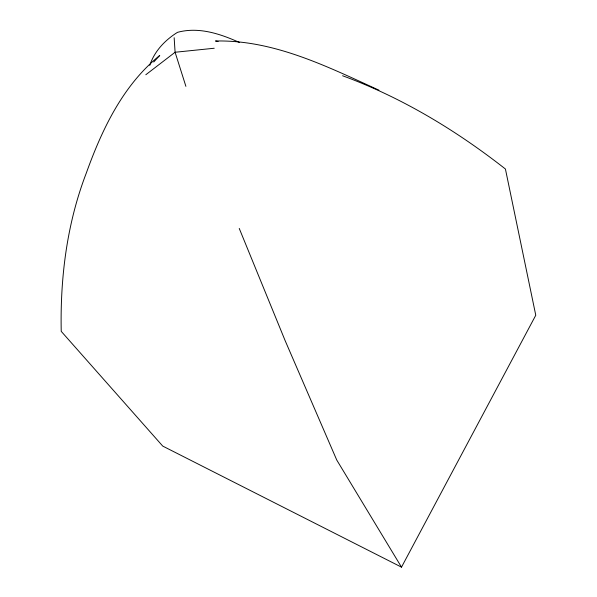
<?xml version="1.0" encoding="UTF-8"?>
<svg xmlns="http://www.w3.org/2000/svg" width="597" height="597" viewBox="0 0 597 597"><rect width="100%" height="100%" fill="white"/><g stroke="black" fill="none" stroke-linecap="round" stroke-linejoin="round"><path stroke-width="0.9" d="M149.772 65.409C154.384 51.208 165.011 40.148 177.473 32.35C198.644 26.567 220.278 33.82 239.598 42.551M153.742 62.006L159.75 55.446C122.84 85.326 102.012 129.415 86.266 173.167C66.924 223.502 60.118 277.665 61.23 331.357L162.727 446.086L401.505 567.15L535.77 315.246L505.42 169.011C456.004 130.25 401.662 97.46 342.581 75.752M145.81 74.752L175.093 52.252L214.233 48.245M218.151 41.484L215.48 41.006C273.829 39.73 327.201 66.58 378.946 90.169M401.505 567.15L336.745 460.018L285.142 340.648L239.24 228.427M185.898 86.349L175.093 52.252L174.152 37.723"/></g></svg>
